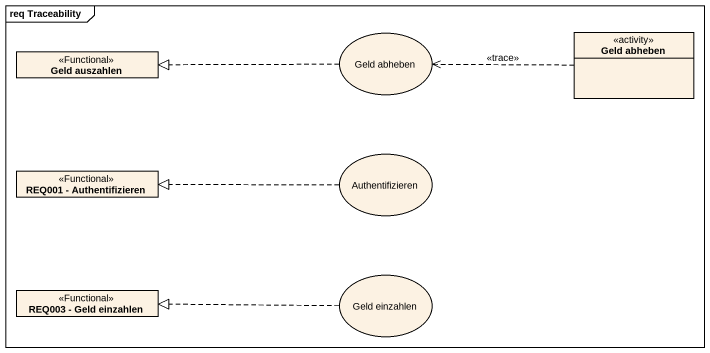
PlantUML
@startuml
mainframe req Traceability
allowmixing
hide circle
hide empty members
usecase "Geld abheben" as Geld_abheben
class "Geld abheben" as Geld_abheben_2 <<activity>>
class "Geld auszahlen" as Geld_auszahlen <<Functional>>
usecase Authentifizieren
class "REQ001 - Authentifizieren" as REQ001_Authentifizieren <<Functional>>
usecase "Geld einzahlen" as Geld_einzahlen
class "REQ003 - Geld einzahlen" as REQ003_Geld_einzahlen <<Functional>>
Geld_abheben .left.|> Geld_auszahlen
Geld_abheben_2 .left.> Geld_abheben : <<trace>>
Authentifizieren .left.|> REQ001_Authentifizieren
Geld_einzahlen .left.|> REQ003_Geld_einzahlen
@enduml
